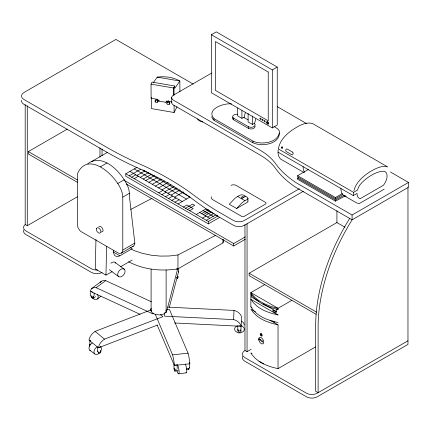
<?xml version="1.0" encoding="UTF-8"?>
<svg xmlns="http://www.w3.org/2000/svg" width="430" height="430" viewBox="0 0 430 430"><rect width="100%" height="100%" fill="white"/><g stroke="black" fill="none" stroke-linecap="round" stroke-linejoin="round"><path stroke-width="0.64" d="M95.965 239.451L95.25 268.933L105.947 275.109L112.106 271.663M105.947 275.109L106.645 246.293M164.717 312.889L164.556 316.168L233.576 319.592L234.022 310.412L167.684 307.122M174.548 322.989L241.139 326.289L241.579 317.109A9.815 7.987 8.5 0 0 239.585 313.561L238.263 312.384A10.417 8.476 8.5 0 0 234.022 310.417M122.792 250.034C123.195 252.926 119.75 254.42 117.621 252.679L81.351 231.738A5.714 3.3 60 0 1 79.883 230.571L78.029 227.728L77.513 225.341L77.513 173.639C88.225 149.538 116.858 176.128 121.749 191.495A16.899 9.756 60 0 1 122.792 197.112L122.792 250.034L134.837 243.079L129.36 195.989L129.36 193.317A16.899 9.756 60 0 0 128.323 187.7C122.813 173.65 103.598 152.198 87.742 163.701M134.837 243.079L134.66 244.433L133.768 245.89L121.276 253.141M177.617 276.925L177.649 278.748L177.869 277.054M303.537 172.285L280.742 159.121C278.065 156.853 277.78 153.01 278.199 149.758M353.25 195.602L353.6 192.366L357.502 190.108A10.755 6.208 -60 0 1 359.808 185.034L362.243 182.245A42.608 24.596 -60 0 1 380.953 171.441L383.947 171.204A9.756 5.633 -60 0 1 383.947 184.551L383.216 185.411L360.222 198.687L359.808 198.596A10.755 6.208 -60 0 1 357.034 193.414L353.25 195.602L278.022 152.166M90.934 295.974L91.789 297.012L93.692 296.861M91.16 296.001C91.015 298.63 94.331 298.931 95.401 296.496M178.305 272.023L178.283 271.545M100.529 350.966C101.496 352.675 97.363 352.837 97.615 351.122M243.998 117.761L245.277 112.8M254.512 123.829L255.785 118.863M151.193 308.192L150.516 310.793L151.833 310.949M177.993 268.497A10.051 1.215 -85.1 0 0 177.595 269.159L166.302 312.669L164.991 312.513M169.323 307.364L178.708 271.185A10.051 1.215 -85.1 0 0 178.219 268.503M353.954 190.651C355.986 182.401 362.683 176.617 369.456 172.081C374.826 169.011 381.319 165.034 387.666 166.926L312.438 123.491C305.203 121.55 297.963 126.318 292.094 130.113C285.644 134.66 279.672 140.83 278.366 148.93L353.6 192.366M282.064 147.646L282.214 147.216M128.613 261.768C143.62 269.717 161.341 271.502 177.966 268.874L222.955 242.902L223.369 241.601L223.208 239.601M176.596 369.816A1.467 0.849 0 0 1 176.241 369.929L175.021 369.908A1.731 1 0 0 1 174.134 369.397L174.096 368.687A1.467 0.849 0 0 1 174.295 368.483M189.506 362.259L189.539 362.963A1.467 0.849 0 0 1 189.34 363.167M189.635 362.732L189.539 368.021A1.467 0.849 0 0 1 188.7 368.505L187.48 368.483A1.731 1 0 0 1 186.808 368.182M166.12 269.975L166.12 311.315L165.647 312.4A6.95 4.015 0 0 1 161.648 314.674L159.75 314.927L155.864 314.545A8.197 4.735 0 0 1 151.693 312.099L151.102 309.853L151.102 269.18M240.859 330.417A1.467 0.849 0 0 1 240.01 330.896L238.79 330.863A1.731 1 0 0 1 237.908 330.348L237.887 329.643A1.467 0.849 0 0 1 238.091 329.439M232.829 117.567L232.549 118.642L233.302 119.642L248.443 128.387C250.588 129.591 255.001 129.07 255.205 126.146M168.393 100.593L168.098 101.174A2.327 1.801 26.9 0 0 165.921 102.308L158.933 101.136A2.274 1.758 26.9 0 0 156.773 99.217L151.113 98.239L151.032 84.119L152.059 82.092L174.709 86.005L174.725 88.392L179.847 81.028C173.091 77.088 164.867 76.142 157.197 77.115L153.171 82.904M151.113 98.239L151.403 97.658L151.468 108.607L174.118 112.52L177.036 106.753M158.933 101.136L159.229 100.561M165.921 102.308L166.211 101.733A2.327 1.801 26.9 0 1 166.367 101.351M173.725 95.094L173.682 88.032L174.709 86.005M100.05 282.897C101.012 280.817 103.582 280.102 105.678 280.639L151.398 301.769M174.376 368.096L174.569 370.601A1.682 0.387 80.4 0 0 174.919 371.171L178.289 370.708M175.01 371.16L174.924 368.999M186.158 369.623L188.781 369.262L188.904 368.284M90.053 344.65L89.854 345.102L89.854 340.044M100.711 346.607L99.986 347.15L98.782 347.214M236.624 208.512L241.542 203.266A32.175 18.576 -60 0 1 244.616 200.864L247.067 199.584A2.956 1.709 0 0 0 246.987 197.123L243.735 195.242A2.972 1.715 0 0 0 239.757 195.36L237.306 196.639A32.175 18.576 -60 0 0 234.226 199.047L229.308 204.288L236.624 208.512L247.067 202.476A2.956 1.709 0 0 0 247.9 201.009M90.563 292.411A4.413 2.908 51.8 0 0 90.563 295.313L92.713 298.275A5.181 3.413 51.8 0 0 95.75 299.56L96.648 299.447L97.895 298.415A4.413 2.908 51.8 0 0 97.895 295.512L97.379 294.437M238.403 330.025L238.145 330.278A1.51 1.231 4 0 0 238.129 331.541L238.704 332.024A1.639 1.338 4 0 0 240.3 332.073L240.891 331.632A1.51 1.231 4 0 0 240.907 330.364L240.332 329.885M101.206 281.446L91.687 288.508L90.085 291.223L140.051 314.314M93.391 298.14L93.719 297.055L93.09 296.028M98.803 226.766C101.539 224.648 105.366 231.996 101.415 231.98M97.379 299.054L100.851 296.206M176.924 370.596L177.23 371.703A5.058 1.161 80.4 0 0 178.278 373.761L178.837 373.67L179.014 373.165A4.461 1.027 80.4 0 0 179.014 370.262L178.278 366.752A5.058 1.161 80.4 0 0 177.23 364.688M178.584 373.874L186.233 372.821L186.663 372.111A4.461 1.027 80.4 0 0 186.663 369.203L185.927 365.693A5.058 1.161 80.4 0 0 185.222 364.06M236.548 326.053L235.038 327.574A4.52 3.687 4 0 0 235.038 330.482L235.661 331.353L237.629 332.594A4.929 4.021 4 0 0 241.294 332.68L243.262 331.53L243.885 330.686A4.52 3.687 4 0 0 243.885 327.784L242.375 326.193L241.294 325.671M91.687 288.508L94.009 287.579L96.153 287.702L105.678 280.639M153.902 313.115L152.844 313.9L96.153 287.702M134.257 178.703L138.331 176.23M131.736 177.246L135.815 174.774M185.491 208.281L192.586 204.105L194.677 205.314L187.512 209.448M241.246 198.563L242.257 197.977M211.35 34.728L216.295 31.874L277.248 67.064L277.248 125.066L272.308 127.92L211.35 92.73L211.35 34.728L272.308 69.918L277.248 67.064M77.631 182.444L28.364 153.999L28.364 151.586L67.209 129.161M91.606 161.529L107.263 152.489M100.362 166.835L106.93 163.04M25.193 104.641L25.193 224.498L27.283 225.702L77.368 196.784M219.794 217.295L208.362 223.896L125.775 176.219L125.775 173.806L137.132 167.249M129.269 175.822L140.787 169.205M117.772 183.502L124.345 179.708M237.596 107.951L237.596 115.858L241.923 118.352L243.681 117.336L248.18 119.932M122.792 197.112L129.36 193.317M248.105 113.509L248.105 121.921L252.431 124.42L254.189 123.405L255.205 124.48C255.001 127.409 250.588 127.925 248.443 126.721L233.302 117.976L232.549 116.976C232.705 114.719 235.672 114.127 237.532 114.256M158.713 192.823L162.895 190.409M161.879 194.65L166.061 192.237M165.528 196.757L169.71 194.344M168.544 198.499L172.726 196.085M171.85 200.407L176.031 197.994M174.935 202.186L179.117 199.773M178.02 203.965L189.947 197.08L142.927 169.936M183.368 207.056L186.948 204.986L193.221 208.609L189.635 210.673M113.111 251.894L119.868 255.796L132.23 248.658L129.978 247.363M196.252 214.495L205.83 208.958L214.129 213.753M201.616 213.624L208.534 209.63M203.374 214.64L209.716 210.979M205.126 215.65L211.469 211.99M202.519 218.112L205.954 216.129M120.728 266.681L132.23 260.043M207.534 217.042L213.877 213.382M243.794 197.085L245.358 196.182M125.775 173.806L208.362 221.488L217.935 215.957L216.467 215.107M342.769 194.527L335.454 198.746L297.63 176.913L297.63 175.703L308.385 169.495M299.323 188.765L244.374 220.488A7.697 4.445 0 0 1 233.49 220.488L215.726 210.227A381.464 220.235 0 0 1 194.166 195.435A296.404 171.124 0 0 0 139.836 164.061A341.28 197.037 0 0 1 106.516 147.178L24.058 99.572A8.745 5.047 0 0 1 24.058 92.434L115.864 39.431L193.231 84.103M303.29 191.296L244.374 225.315A7.697 4.445 0 0 1 233.49 225.315L215.726 215.054A381.464 220.235 0 0 1 194.166 200.256A296.404 171.124 0 0 0 139.836 168.888A341.28 197.037 0 0 1 106.516 152.005L24.058 104.399A8.745 5.047 0 0 1 21.575 100.169M124.668 180.616L233.71 243.568L245.304 236.876M126.409 184.035L233.71 245.981L245.304 239.29M297.63 175.703L335.454 197.542L342.291 193.591M384.135 189.232L359.055 203.707L358.013 203.105M316.034 314.26L249.147 275.646L249.147 273.233L336.916 222.557L345.059 227.26M211.92 73.127A8.81 5.085 0 0 0 210.254 73.879L173.57 95.062A6.369 3.676 0 0 0 173.252 100.066L259.983 150.135A71.729 41.414 0 0 1 275.565 163.62A118.868 68.628 0 0 0 295.958 182.61L352.079 215.011L408.5 182.438L408.5 187.26L352.079 219.837A143.281 82.721 -60 0 0 318.109 326.848L318.109 392.676L315.685 391.279L315.685 325.451A143.281 82.721 -60 0 1 349.654 218.44M264.735 284.601L250.862 292.61L250.862 306.88L253.533 310.476L257 313.717A41.678 24.064 0 0 0 266.181 319.022L271.798 321.022L278.033 322.565M291.9 300.285L278.033 308.294A46.005 26.558 0 0 1 250.862 292.61L278.033 308.294L278.033 309.503L276.877 308.837M244.971 224.567L244.971 350.45L247.056 351.654L251.115 349.31M252.018 353.605L250.862 352.939C256.688 362.264 267.723 366.494 278.033 368.623L315.604 346.929M407.968 340.796L317.125 393.24A7.477 4.316 0 0 1 306.552 393.24L244.976 357.69A8.88 5.128 0 0 1 244.971 350.45M136.95 175.429L144.851 170.898M140.266 177.348L148.737 172.489M143.19 179.036L151.661 174.177M145.765 180.519L154.23 175.666M148.914 182.341L157.38 177.482M152.36 184.325L161.39 179.149M155.424 186.099L164.459 180.917M158.6 187.931L168.195 182.427M161.954 189.867L170.984 184.69M165.023 191.64L174.053 186.459M167.877 193.29L176.913 188.109M171.032 195.107L180.062 189.926M174.553 197.144L183.588 191.963M206.303 220.3L215.973 214.823M345.376 195.833L335.454 201.159L297.63 179.321L297.63 178.117L298.802 177.488M297.63 178.117L335.454 199.955L343.629 195.564M130.704 209.453L152.026 198.343M131.58 249.292L134.547 250.733L142.566 253.404L151.22 255.21L160.207 256.087L169.226 256L177.966 254.963L215.849 235.221M157.283 325.134L98.357 347.822L88.978 340.065A9.971 6.772 -49.1 0 1 95.1 331.385L151.064 309.842M98.357 347.822A9.971 6.772 -49.1 0 1 104.479 339.146L162.927 316.641L160.46 314.599M133.321 246.186L132.252 246.46M240.01 325.838L238.79 325.806M188.781 369.262L188.684 369.273A1.682 0.387 80.4 0 1 188.576 369.176M166.856 309.729L169.436 309.444L188.034 353.154A10.643 2.075 81.9 0 1 188.679 355.54L189.63 361.066A9.691 1.887 81.9 0 1 189.856 363.769L174.37 365.468L157.09 324.854M155.262 314.223L172.543 354.852L188.034 353.154M231.555 103.931C224.369 102.818 205.604 109.005 214.011 118.637L252.926 141.104C261.273 145.184 279.199 142.894 279.43 131.311L278.291 129.312L273.921 126.329M175.424 364.919L176.241 364.871A1.467 0.849 0 0 0 176.596 364.758M92.595 292.072L90.988 291.395M176.386 277.699L177.912 277.484L178.283 276.603M176.284 268.976L177.601 269.137M157.197 77.115L179.847 81.028L179.907 91.671M151.032 84.119L173.682 88.032M168.098 101.174L171.876 101.824M346.177 196.472L343.64 195.44L342.479 194.22A16.104 9.299 -60 0 1 340.92 188.48M278.033 368.623L278.033 324.86L271.798 323.322L266.181 321.323A41.678 24.064 0 0 1 257 316.018L253.533 312.777L250.862 309.175L255.49 311.847M185.927 372.708L186.233 372.821M211.71 116.605L212.431 118.583L214.011 120.298L252.926 142.765C261.273 146.845 279.199 144.561 279.43 132.977M90.676 340.861L89.913 340.286M241.155 321.065L243.122 322.306L243.745 323.183A4.52 3.687 4 0 1 244.068 325.134M263.015 342.173L262.37 341.855L262.23 340.517M357.4 203.358L343.64 195.44M277.264 106.667L306.88 123.765M390.499 172.043L408.5 182.438M237.591 196.451L244.901 200.67M134.268 168.904L186.512 199.063M203.121 210.528L213.242 216.371M129.951 171.393L182.196 201.552M199.687 212.511L209.775 218.332M249.147 273.233L316.614 312.18M28.364 151.586L77.631 180.03M259.043 301.441L251.631 297.162L251.631 294.749M263.031 303.741L276.71 311.637L276.71 309.224M250.862 306.88L252.018 307.547M272.41 320.887L274.732 322.231M269.938 320.189L278.033 324.86M259.021 361.259L263.617 363.914M261.977 341.619L261.37 341.243L261.338 340.028M260.752 339.689L260.209 339.367L260.241 340.587L260.79 340.925M115.261 262.536L124.329 269.261A4.649 3.031 -52.6 0 1 121.867 276.409A4.649 3.031 -52.6 0 1 117.96 272.894A4.649 3.031 -52.6 0 1 124.329 269.261M109.37 269.723L118.444 276.447M89.768 350.187L94.745 353.949M95.1 331.385L104.479 339.141M189.506 367.317L189.635 367.79M189.334 362.538L189.856 363.764M166.077 310.175L166.12 311.315M240.95 329.944L240.961 326.392M173.978 87.457L174.021 95.159M174.075 105.436L174.118 112.52M407.968 187.571L407.968 344.414L317.125 396.863A7.477 4.316 0 0 1 306.552 396.863L244.976 361.313A8.88 5.128 0 0 1 242.676 356.368M352.079 215.011L352.079 219.837L295.958 187.437A118.868 68.628 0 0 1 275.565 168.447A71.729 41.414 0 0 0 259.983 154.961L173.252 104.893A6.369 3.676 0 0 1 171.79 101.894M336.916 210.721L336.916 222.772M335.454 197.542L335.454 198.746M335.454 199.955L335.454 201.159M272.308 69.918L272.308 127.92M267.616 121.969L267.616 122.905M261.23 333.922L261.23 334.793M252.926 141.104L252.926 142.765M252.431 116.003L252.431 124.42M248.443 126.721L248.443 128.387M247.938 198.343L247.938 201.235M247.056 223.767L247.056 351.654M241.923 110.585L241.923 118.352M237.79 325.445L237.79 329.875M233.71 243.568L233.71 245.981M233.302 117.976L233.302 119.642M222.955 239.553L222.955 242.902M214.011 118.637L214.011 120.298M208.362 221.488L208.362 223.896M177.966 254.963L177.966 268.874M177.176 364.79L177.176 368.585M174 364.495L174 368.918M171.71 97.529L171.71 102.351M102.055 149.017L102.055 155.714M99.964 147.812L99.964 157.186M97.567 346.935L97.567 351.358M94.095 293.045L94.095 295.577M27.283 105.85L27.283 225.702M119.868 255.796A9.455 5.456 -60 0 1 113.611 250.556M110.892 263.246A4.649 3.031 -52.6 0 1 115.74 263.187M241.139 326.289A9.815 7.987 8.5 0 0 239.144 322.742L237.817 321.565A10.417 8.476 8.5 0 0 233.576 319.598M174.37 365.468A9.691 1.887 81.9 0 0 174.139 362.764L173.188 357.239A10.643 2.075 81.9 0 0 172.543 354.852M174.349 364.549A1.731 1 0 0 1 174.134 364.334M100.314 350.493A1.548 1.016 -52 0 1 100.84 351.896A1.548 1.016 -52 0 1 99.292 353.229A1.548 1.016 -52 0 1 98.497 352.057M89.671 346.188A1.548 1.016 -52 0 1 90.106 344.269M100.679 346.795A4.649 3.053 -52 0 1 101.168 350.348M99.147 353.267A4.649 3.053 -52 0 1 94.1 352.896A4.649 3.053 -52 0 1 97.223 346.816M90.456 350.59A4.649 3.053 -52 0 1 89.123 347.166A4.649 3.053 -52 0 1 92.246 343.054M102.055 272.496A7.724 4.461 0 0 1 91.375 272.362L26.069 234.656A8.627 4.983 0 0 1 23.822 229.878M97.653 270.024A7.724 4.461 0 0 1 91.375 268.739L26.069 231.034A8.627 4.983 0 0 1 25.273 224.519M278.033 309.503A46.005 26.558 0 0 1 250.862 293.819M211.313 196.757A5.757 3.327 0 0 0 212.893 199.756L241.515 216.285A2.016 1.166 0 0 0 244.369 216.285L265.407 204.137A2.215 1.279 0 0 0 265.407 202.326L236.097 185.4A3.612 2.085 0 0 0 230.985 185.4M202.788 121.959A7.391 4.268 0 0 1 197.564 118.943M304.655 172.382A16.104 9.299 -60 0 1 303.096 166.641M155.488 101.233A1.478 1.145 26.9 0 1 155.902 99.733A1.478 1.145 26.9 0 1 157.799 100.276A1.478 1.145 26.9 0 1 157.719 101.872M169.441 103.936A1.478 1.145 26.9 0 1 169.141 104.06M167.076 102.576A1.478 1.145 26.9 0 1 168.925 101.824A1.478 1.145 26.9 0 1 169.683 103.743M166.625 101.028A2.327 1.801 26.9 0 1 166.792 100.894M242.547 198.472A1.091 0.693 -62.1 0 1 243.273 197.23A1.091 0.693 -62.1 0 1 244.122 197.574M241.536 197.934A1.091 0.693 -62.1 0 1 242.262 196.698A1.091 0.693 -62.1 0 1 243.111 197.042M281.838 147.571C282.204 148.646 282.456 146.705 281.838 147.571M259.145 338.738L259.107 339.883C259.919 340.436 259.741 338.872 259.145 338.738M96.384 228.507C95.675 230.706 99.088 235.027 100.867 232.404C101.571 230.211 98.164 225.884 96.384 228.507M278.033 314.964L271.798 313.427L266.181 311.427A41.678 24.064 0 0 1 257 306.122L253.533 302.881L250.862 299.28L278.033 314.964M268.229 72.009L215.43 41.527L215.43 90.375L268.229 120.862L268.229 72.009M292.497 152.086L287.272 149.07A1.419 1.091 88.2 0 0 285.842 149.785A1.419 1.091 88.2 0 0 286.418 151.661L291.642 154.676A1.419 1.091 88.2 0 0 293.072 153.962A1.419 1.091 88.2 0 0 292.497 152.086M276.082 311.895L272.948 310.084L272.948 311.293L276.082 313.104L276.082 311.895M258.693 339.421A3.596 2.075 60 0 0 262.676 343.903A3.596 2.075 60 0 0 262.322 338.625A3.596 2.075 60 0 0 258.693 339.421M260.225 334.169A1.478 0.817 61.9 0 0 261.73 336.152A1.478 0.817 61.9 0 0 261.73 334.062A1.478 0.817 61.9 0 0 260.225 334.169M260.779 334.513A0.661 0.365 61.9 0 0 261.451 335.4A0.661 0.365 61.9 0 0 261.451 334.465A0.661 0.365 61.9 0 0 260.779 334.513M281.596 147.13A0.774 0.597 88.2 0 0 281.983 148.382A0.774 0.597 88.2 0 0 282.617 147.339A0.774 0.597 88.2 0 0 281.596 147.13M166.942 103.786A1.478 1.145 26.9 0 0 169.388 104.318A1.478 1.145 26.9 0 0 168.27 102.281A1.478 1.145 26.9 0 0 166.942 103.786M155.198 101.808A1.478 1.145 26.9 0 0 157.649 102.238A1.478 1.145 26.9 0 0 156.423 100.233A1.478 1.145 26.9 0 0 155.198 101.808M266.568 122.297A1.478 0.855 60 0 0 268.137 124.248A1.478 0.855 60 0 0 268.137 122.158A1.478 0.855 60 0 0 266.568 122.297M267.078 122.593A0.758 0.435 60 0 0 267.885 123.593A0.758 0.435 60 0 0 267.885 122.523A0.758 0.435 60 0 0 267.078 122.593M264.16 120.932A0.758 0.435 60 0 0 264.966 121.932A0.758 0.435 60 0 0 264.966 120.862A0.758 0.435 60 0 0 264.16 120.932M262.053 119.674A0.758 0.435 60 0 0 262.854 120.674A0.758 0.435 60 0 0 262.854 119.605A0.758 0.435 60 0 0 262.053 119.674M259.994 118.508A0.758 0.435 60 0 0 260.795 119.508A0.758 0.435 60 0 0 260.795 118.438A0.758 0.435 60 0 0 259.994 118.508"/></g></svg>
